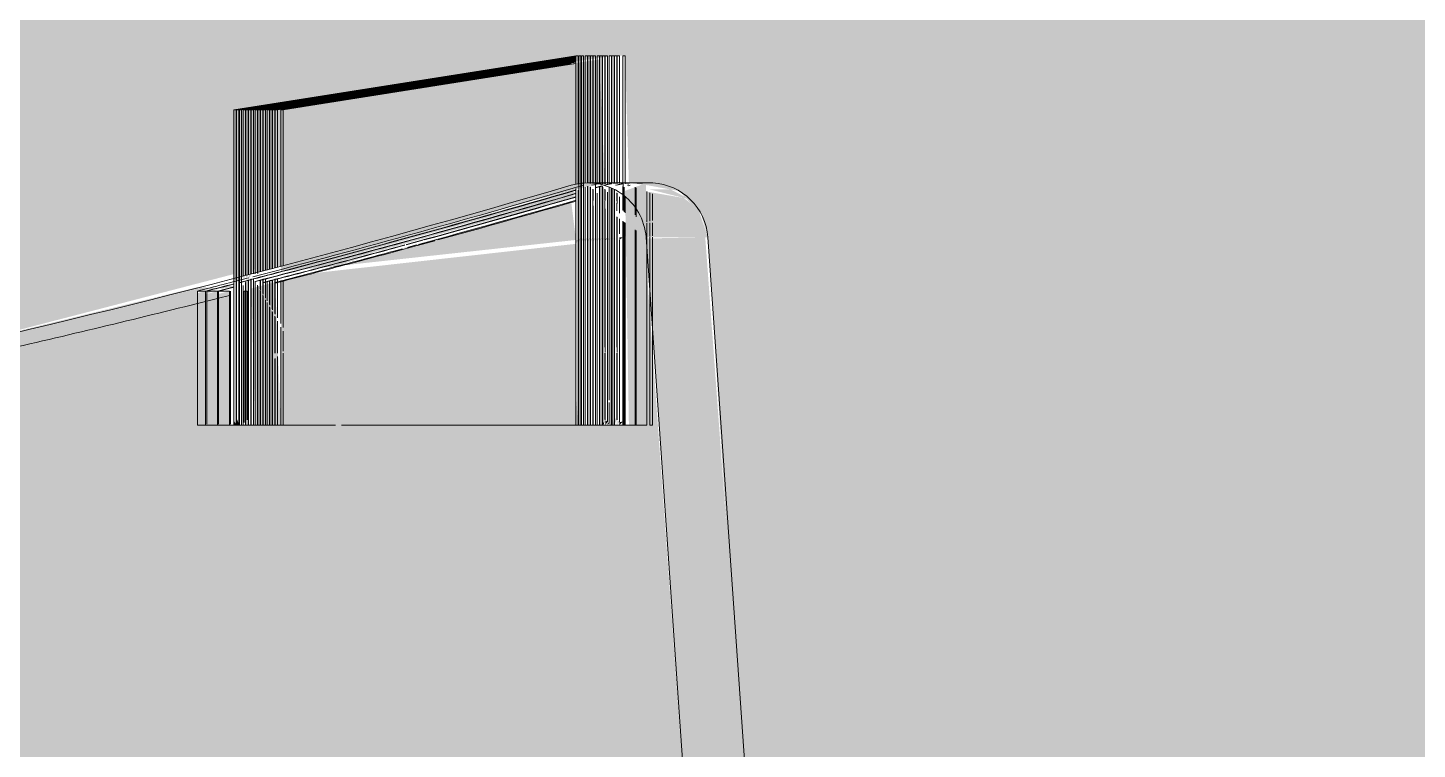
# Model space of a CAD drawing. Header units: millimetres. Extents: x 855 to 48623, y -2192 to 8255.
# Drawn here: x 21972.3 to 22037.4, y 4963.8 to 4997.5 of the extents above; entities that cross this region are included whole.
import ezdxf

# ---------------------------------------------------------------- set-up
doc = ezdxf.new("R2010")
doc.units = ezdxf.units.MM
doc.layers.add('A-WALL-PATT', color=7, linetype='Continuous', lineweight=9)
for name, color, linetype, lineweight, true_color in [('I-FURN-1', 7, 'Continuous', 9, 0xf0f0f0), ('I-FURN-101', 7, 'Continuous', 9, 0xe8e7e6), ('I-FURN-102', 7, 'Continuous', 9, 0xedece9), ('I-FURN-103', 7, 'Continuous', 9, 0xededec), ('I-FURN-17', 7, 'Continuous', 9, 0xe6e6e4), ('I-FURN-23', 7, 'Continuous', 9, 0xe4e3de), ('I-FURN-25', 7, 'Continuous', 9, 0xd0d0d0), ('I-FURN-26', 7, 'Continuous', 9, 0xdbdbdb), ('I-FURN-27', 7, 'Continuous', 9, 0xe3e3e3), ('I-FURN-29', 7, 'Continuous', 9, 0xe4e3e2), ('I-FURN-34', 7, 'Continuous', 9, 0xe9e9e9), ('I-FURN-38', 7, 'Continuous', 9, 0xdededc), ('I-FURN-39', 7, 'Continuous', 9, 0xe8e8e6), ('I-FURN-4', 7, 'Continuous', 9, 0xacacac), ('I-FURN-41', 7, 'Continuous', 9, 0xd6d6d5), ('I-FURN-42', 7, 'Continuous', 9, 0xdbdad8), ('I-FURN-43', 7, 'Continuous', 9, 0xdeddda), ('I-FURN-49', 7, 'Continuous', 9, 0xe2e1dc), ('I-FURN-52', 7, 'Continuous', 9, 0xcbcbc9), ('I-FURN-55', 7, 'Continuous', 9, 0xe0dfda), ('I-FURN-58', 7, 'Continuous', 9, 0xe2e1df), ('I-FURN-6', 7, 'Continuous', 9, 0xc0c0c0), ('I-FURN-61', 7, 'Continuous', 9, 0xd3d3d0), ('I-FURN-62', 7, 'Continuous', 9, 0xdddcd8), ('I-FURN-67', 7, 'Continuous', 9, 0xd9d8d5), ('I-FURN-70', 7, 'Continuous', 9, 0xe3e2dd), ('I-FURN-71', 7, 'Continuous', 9, 0xe9e8e5), ('I-FURN-74', 7, 'Continuous', 9, 0xe5e4e2), ('I-FURN-75', 7, 'Continuous', 9, 0xe9e9e5), ('I-FURN-84', 7, 'Continuous', 9, 0xededea), ('I-FURN-87', 7, 'Continuous', 9, 0xf2f2f0), ('I-FURN-88', 7, 'Continuous', 9, 0xf0f0ed), ('I-FURN-89', 7, 'Continuous', 9, 0xe8e7e4), ('I-FURN-94', 7, 'Continuous', 9, 0xf1f0f0), ('I-FURN-96', 7, 'Continuous', 9, 0xf0efed), ('I-FURN-97', 7, 'Continuous', 9, 0xf3f3f2)]:
    doc.layers.add(name, color=color, linetype=linetype, lineweight=lineweight, true_color=true_color)
doc.layers.add('I-FURN-11', color=7, linetype='Continuous', lineweight=9, true_color=0xe7e6e1, transparency=0.7)
doc.layers.add('I-FURN-12', color=7, linetype='Continuous', lineweight=9, true_color=0xf7f7f7, transparency=0.7)

# ---------------------------------------------------------------- blocks, each defined once
blk = doc.blocks.new('iMac_G5_Computer_17quot_Screen_Model_4681 - iMac_G5_Computer_17quot_Screen_Model_4681-V19-Развертка 2_03-2')
at = {"layer": 'I-FURN-11'}
for points in [[(1952.865, 4986.398), (1967.684, 4990.23), (1968.042, 4990.282), (1967.79, 4996.068), (1952.865, 4993.704), (1952.865, 4987.61)], [(1950.669, 4985.568), (1950.795, 4985.847), (1950.921, 4993.724), (1950.669, 4993.704), (1950.669, 4985.816)], [(1950.795, 4985.601), (1950.921, 4985.877), (1951.103, 4993.732), (1950.795, 4993.704), (1950.795, 4985.847)], [(1950.921, 4985.634), (1951.103, 4985.922), (1951.355, 4993.744), (1950.921, 4993.704), (1950.921, 4985.877)], [(1951.103, 4985.682), (1951.229, 4986.013), (1951.481, 4993.744), (1951.103, 4993.704), (1951.103, 4985.922)], [(1951.229, 4985.715), (1951.355, 4986.013), (1951.481, 4993.724), (1951.229, 4993.704), (1951.229, 4985.953)], [(1951.355, 4985.749), (1951.481, 4986.021), (1951.663, 4993.732), (1951.355, 4993.684), (1951.355, 4985.837)], [(1951.481, 4986.014), (1951.663, 4986.288), (1951.914, 4993.744), (1951.481, 4993.704), (1951.481, 4986.021)], [(1951.663, 4986.065), (1951.788, 4986.1), (1952.04, 4993.744), (1951.663, 4993.704), (1951.663, 4986.288)], [(1951.788, 4986.1), (1951.914, 4986.135), (1952.04, 4993.724), (1951.788, 4993.704), (1951.788, 4986.472)], [(1951.914, 4986.135), (1952.04, 4986.17), (1952.222, 4993.732), (1951.914, 4993.704), (1951.914, 4986.657)], [(1952.04, 4986.17), (1952.222, 4986.22), (1952.474, 4993.744), (1952.04, 4993.704), (1952.04, 4986.841)], [(1952.222, 4986.22), (1952.348, 4986.255), (1952.6, 4993.744), (1952.222, 4993.704), (1952.222, 4987.108)], [(1952.348, 4986.255), (1952.474, 4986.29), (1952.6, 4993.724), (1952.348, 4993.704), (1952.348, 4987.292)], [(1952.474, 4986.29), (1952.6, 4986.325), (1952.865, 4993.746), (1952.474, 4993.704), (1952.474, 4987.476)], [(1952.6, 4986.325), (1952.865, 4986.398), (1952.865, 4993.704), (1952.6, 4993.704), (1952.6, 4987.61)], [(1952.865, 4986.147), (1966.691, 4990.016), (1966.466, 4990.172), (1952.865, 4986.398)], [(1968.042, 4990.244), (1968.168, 4990.282), (1968.042, 4990.279)], [(1968.34, 4990.214), (1968.35, 4990.32), (1968.34, 4990.214)], [(1968.35, 4990.215), (1968.475, 4990.312), (1968.35, 4990.279)], [(1968.475, 4990.279), (1968.601, 4990.282), (1968.475, 4990.282)], [(1968.621, 4990.279), (1968.727, 4990.342), (1968.601, 4990.279)], [(1953.698, 4986.22), (1954.563, 4986.3), (1966.691, 4989.646), (1966.466, 4989.741), (1958.192, 4987.406)], [(1968.621, 4987.609), (1968.727, 4987.904), (1968.621, 4987.61)], [(1968.062, 4987.557), (1968.168, 4987.735), (1968.062, 4987.61)], [(1968.168, 4987.567), (1968.244, 4987.735), (1968.168, 4987.61)], [(1968.601, 4987.607), (1968.621, 4987.735), (1968.601, 4987.61)], [(1968.727, 4987.619), (1968.886, 4987.735), (1968.727, 4987.735)], [(1968.168, 4978.932), (1968.244, 4979.016), (1968.168, 4979.083)], [(1968.727, 4978.932), (1968.886, 4979.096), (1968.727, 4979.083)], [(1968.886, 4978.932), (1968.992, 4978.932), (1968.886, 4978.944)]]:
    blk.add_hatch(color=256, dxfattribs=at).paths.add_polyline_path(points)
h = blk.add_hatch(color=256, dxfattribs=at)
h.paths.add_polyline_path([(1966.691, 4978.932), (1966.797, 4978.932), (1966.691, 4980.373)])
h.paths.add_polyline_path([(1968.37, 4978.932), (1968.475, 4978.932), (1968.37, 4979.395)])
h.paths.add_polyline_path([(1952.865, 4986.142), (1953.698, 4986.22), (1966.691, 4989.805), (1966.466, 4989.9), (1952.865, 4986.147)])
h = blk.add_hatch(color=256, dxfattribs=at)
h.paths.add_polyline_path([(1955.427, 4986.381), (1966.691, 4987.61), (1966.466, 4989.423), (1957.765, 4986.998)])
h.paths.add_polyline_path([(1966.797, 4987.439), (1966.817, 4987.61), (1966.797, 4987.61)])
h.paths.add_polyline_path([(1966.923, 4987.451), (1966.943, 4987.735), (1966.923, 4987.61)])
h.paths.add_polyline_path([(1967.048, 4987.463), (1967.125, 4987.735), (1967.048, 4987.61)])
h.paths.add_polyline_path([(1967.231, 4987.48), (1967.25, 4987.735), (1967.231, 4987.61)])
h.paths.add_polyline_path([(1967.356, 4987.491), (1967.376, 4987.735), (1967.356, 4987.61)])
h.paths.add_polyline_path([(1967.482, 4987.503), (1967.502, 4987.735), (1967.482, 4987.61)])
h.paths.add_polyline_path([(1967.608, 4987.515), (1967.684, 4987.735), (1967.608, 4987.61)])
h.paths.add_polyline_path([(1967.79, 4987.532), (1967.81, 4987.735), (1967.79, 4987.61)])
h.paths.add_polyline_path([(1967.916, 4987.543), (1967.936, 4987.735), (1967.916, 4987.61)])
h.paths.add_polyline_path([(1968.042, 4987.555), (1968.062, 4987.735), (1968.042, 4987.61)])
h.paths.add_polyline_path([(1968.475, 4987.596), (1968.495, 4987.735), (1968.475, 4987.61)])
h = blk.add_hatch(color=256, dxfattribs=at)
h.paths.add_polyline_path([(1955.427, 4978.932), (1966.691, 4978.932), (1966.691, 4987.429), (1954.033, 4986.013), (1952.865, 4985.704), (1952.865, 4978.932)])
h.paths.add_polyline_path([(1967.356, 4978.932), (1967.376, 4978.932), (1967.356, 4979.791)])
h.paths.add_polyline_path([(1967.231, 4978.932), (1967.25, 4978.932), (1967.231, 4979.901)])
h.paths.add_polyline_path([(1968.475, 4978.932), (1968.495, 4978.932), (1968.475, 4979.303)])
h.paths.add_polyline_path([(1954.563, 4986.3), (1955.427, 4986.381), (1957.978, 4987.202)])
h = blk.add_hatch(color=256, dxfattribs=at)
h.paths.add_polyline_path([(1966.691, 4987.429), (1966.797, 4987.61), (1966.691, 4987.61)])
h.paths.add_polyline_path([(1966.817, 4987.441), (1966.923, 4987.735), (1966.817, 4987.61)])
h.paths.add_polyline_path([(1966.943, 4987.453), (1967.048, 4987.735), (1966.943, 4987.61)])
h.paths.add_polyline_path([(1967.125, 4987.47), (1967.231, 4987.735), (1967.125, 4987.61)])
h.paths.add_polyline_path([(1967.25, 4987.481), (1967.356, 4987.735), (1967.25, 4987.61)])
h.paths.add_polyline_path([(1967.376, 4987.493), (1967.482, 4987.735), (1967.376, 4987.61)])
h.paths.add_polyline_path([(1967.502, 4987.505), (1967.608, 4987.735), (1967.502, 4987.61)])
h.paths.add_polyline_path([(1967.684, 4987.522), (1967.79, 4987.735), (1967.684, 4987.61)])
h.paths.add_polyline_path([(1967.81, 4987.534), (1967.916, 4987.735), (1967.81, 4987.61)])
h.paths.add_polyline_path([(1967.936, 4987.545), (1968.042, 4987.735), (1967.936, 4987.61)])
h.paths.add_polyline_path([(1968.37, 4987.586), (1968.475, 4987.735), (1968.37, 4987.61)])
h = blk.add_hatch(color=256, dxfattribs=at)
h.paths.add_polyline_path([(1968.495, 4978.932), (1968.601, 4979.193), (1968.495, 4979.285)])
h.paths.add_polyline_path([(1968.244, 4978.932), (1968.34, 4978.932), (1968.244, 4979.016)])
h.paths.add_polyline_path([(1968.34, 4987.583), (1968.35, 4987.735), (1968.34, 4987.61)])
h = blk.add_hatch(color=256, dxfattribs=at)
h.paths.add_polyline_path([(1968.621, 4978.932), (1968.727, 4979.083), (1968.621, 4979.176)])
h.paths.add_polyline_path([(1968.244, 4987.574), (1968.34, 4987.735), (1968.244, 4987.61)])
h.paths.add_polyline_path([(1968.495, 4987.597), (1968.601, 4987.735), (1968.495, 4987.61)])
h = blk.add_hatch(color=256, dxfattribs=at)
h.paths.add_polyline_path([(1968.601, 4978.932), (1968.621, 4979.176), (1968.601, 4979.193)])
h.paths.add_polyline_path([(1968.35, 4987.584), (1968.37, 4987.735), (1968.35, 4987.61)])
h = blk.add_hatch(color=256, dxfattribs=at)
h.paths.add_polyline_path([(1968.062, 4978.932), (1968.168, 4979.083), (1968.062, 4979.176)])
h.paths.add_polyline_path([(1967.983, 4978.932), (1968.042, 4979.193), (1967.936, 4978.932)])
at = {"layer": 'I-FURN-12'}
for points in [[(1970.018, 4978.932), (1969.972, 4990.274), (1968.992, 4989.911), (1969.17, 4978.932), (1969.972, 4978.932)], [(1972.556, 4950.78), (1975.456, 4950.78), (1972.747, 4987.735), (1970.018, 4987.68), (1970.092, 4986.013), (1972.482, 4951.833)], [(1936.384, 4950), (1971.854, 4950.219), (1972.556, 4950.78), (1970.018, 4986.013), (1969.972, 4978.932), (1948.956, 4978.932), (1948.956, 4985.217), (1949.9, 4985.364), (1948.956, 4985.397), (1937.993, 4982.717), (1937.741, 4963.912), (1882.316, 4963.845), (1882.429, 4956.201), (1882.376, 4953.175), (1879.231, 4953.175), (1879.231, 4950), (1882.429, 4950)], [(1949.34, 4978.932), (1949.34, 4985.217), (1948.956, 4985.115), (1948.956, 4978.932)], [(1949.34, 4978.932), (1949.39, 4978.98), (1949.39, 4985.217), (1950.669, 4985.42), (1950.459, 4985.512), (1949.34, 4985.069), (1949.34, 4982.309)], [(1949.9, 4978.932), (1949.9, 4985.217), (1949.39, 4985.082), (1949.39, 4978.932)], [(1949.949, 4978.932), (1949.949, 4985.217), (1949.9, 4985.069), (1949.9, 4978.932)], [(1949.949, 4978.932), (1950.459, 4978.932), (1950.459, 4985.217), (1949.949, 4985.082), (1949.949, 4978.98)], [(1952.865, 4978.932), (1952.6, 4985.634), (1951.481, 4985.339), (1951.663, 4978.932), (1952.6, 4978.932)], [(1950.669, 4978.932), (1950.795, 4978.932), (1950.669, 4979.134)], [(1950.795, 4978.932), (1950.921, 4978.932), (1950.795, 4979.254)], [(1951.475, 4978.932), (1951.481, 4978.932), (1951.355, 4978.932)]]:
    blk.add_hatch(color=256, dxfattribs=at).paths.add_polyline_path(points)
h = blk.add_hatch(color=256, dxfattribs=at)
h.paths.add_polyline_path([(1972.747, 4987.735), (1972.872, 4987.735), (1972.42, 4989.046), (1971.744, 4989.576), (1970.018, 4989.873), (1970.018, 4987.735), (1972.556, 4987.735)])
h.paths.add_polyline_path([(1972.06, 4989.498), (1971.132, 4989.974), (1970.165, 4989.974)])
at = {"layer": 'I-FURN-1'}
for p, q in [((1951.151, 4985.217), (1951.284, 4985.217)), ((1951.151, 4985.217), (1951.151, 4979.059)), ((1951.284, 4978.932), (1951.151, 4978.932))]:
    blk.add_line(p, q, dxfattribs=at)
at = {"layer": 'I-FURN-101'}
for start_param, end_param in [(3.409049, 3.426036), (3.397675, 3.408947)]:
    blk.add_ellipse((1825.239, 5473.768), major_axis=(0, 504.08), ratio=0.999978, start_param=start_param, end_param=end_param, dxfattribs=at)
at = {"layer": 'I-FURN-102'}
blk.add_ellipse((1825.749, 5473.768), major_axis=(0, 504.08), ratio=0.999978, start_param=3.398244, end_param=3.424985, dxfattribs=at)
at = {"layer": 'I-FURN-103'}
blk.add_line((1951.019, 4985.217), (1951.019, 4978.932), dxfattribs=at)
at = {"layer": 'I-FURN-17'}
for p, q in [((1951.209, 4978.932), (1951.209, 4985.624)), ((1951.229, 4985.653), (1951.229, 4978.932)), ((1951.103, 4978.932), (1951.209, 4978.932)), ((1951.209, 4978.932), (1955.427, 4978.932)), ((1955.427, 4978.932), (1951.229, 4978.932)), ((1966.691, 4978.932), (1955.711, 4978.932)), ((1955.711, 4978.932), (1966.691, 4978.932))]:
    blk.add_line(p, q, dxfattribs=at)
at = {"layer": 'I-FURN-23'}
for p, q in [((1951.769, 4993.704), (1966.691, 4996.067)), ((1966.691, 4996.064), (1951.788, 4993.704)), ((1951.894, 4993.704), (1966.691, 4996.047)), ((1966.691, 4996.044), (1951.914, 4993.704)), ((1952.02, 4993.704), (1966.691, 4996.027)), ((1966.691, 4996.024), (1952.04, 4993.704)), ((1952.146, 4993.704), (1966.691, 4996.007)), ((1966.691, 4995.995), (1952.222, 4993.704)), ((1952.328, 4993.704), (1966.691, 4995.979)), ((1966.691, 4995.975), (1952.348, 4993.704)), ((1952.454, 4993.704), (1966.691, 4995.959)), ((1966.691, 4995.955), (1952.474, 4993.704)), ((1952.58, 4993.704), (1966.691, 4995.939)), ((1966.691, 4995.936), (1952.6, 4993.704)), ((1952.706, 4993.704), (1966.473, 4995.884)), ((1966.632, 4995.884), (1952.865, 4993.704)), ((1952.97, 4993.704), (1966.691, 4995.877)), ((1951.663, 4993.704), (1951.769, 4993.704)), ((1951.769, 4986.04), (1951.769, 4993.704)), ((1951.788, 4993.704), (1951.788, 4986.042)), ((1951.788, 4993.704), (1951.894, 4993.704)), ((1951.894, 4986.129), (1951.894, 4993.704)), ((1951.914, 4993.704), (1951.914, 4986.135)), ((1951.914, 4993.704), (1952.02, 4993.704)), ((1952.02, 4986.164), (1952.02, 4993.704)), ((1952.04, 4993.704), (1952.04, 4986.17)), ((1952.04, 4993.704), (1952.146, 4993.704)), ((1952.146, 4986.199), (1952.146, 4993.704)), ((1952.222, 4993.704), (1952.222, 4986.22)), ((1952.222, 4993.704), (1952.328, 4993.704)), ((1952.328, 4986.249), (1952.328, 4993.704)), ((1952.348, 4993.704), (1952.348, 4986.255)), ((1952.348, 4993.704), (1952.454, 4993.704)), ((1952.454, 4986.284), (1952.454, 4993.704)), ((1952.474, 4993.704), (1952.474, 4986.29)), ((1952.474, 4993.704), (1952.58, 4993.704)), ((1952.58, 4986.319), (1952.58, 4993.704)), ((1952.6, 4993.704), (1952.6, 4986.325)), ((1952.6, 4993.704), (1952.706, 4993.704)), ((1952.706, 4986.354), (1952.706, 4993.704)), ((1952.865, 4993.704), (1952.865, 4986.398)), ((1952.865, 4993.704), (1952.97, 4993.704)), ((1952.97, 4986.428), (1952.97, 4993.704))]:
    blk.add_line(p, q, dxfattribs=at)
at = {"layer": 'I-FURN-25'}
for p, q in [((1966.691, 4978.932), (1966.691, 4990.016)), ((1966.797, 4978.932), (1966.797, 4989.942)), ((1966.923, 4978.932), (1966.923, 4990.245)), ((1967.048, 4978.932), (1967.048, 4990.265)), ((1967.956, 4978.932), (1967.956, 4990.09)), ((1968.34, 4990.034), (1968.34, 4978.932)), ((1968.39, 4978.932), (1968.39, 4990.016)), ((1968.899, 4990.279), (1968.899, 4989.757)), ((1968.949, 4990.082), (1968.949, 4989.706)), ((1969.459, 4989.185), (1969.459, 4990.076)), ((1969.509, 4990.058), (1969.509, 4988.687)), ((1970.018, 4988.458), (1970.018, 4989.873)), ((1970.151, 4988.486), (1970.151, 4989.825)), ((1970.283, 4988.515), (1970.283, 4989.777)), ((1968.899, 4989.699), (1968.899, 4988.988)), ((1968.949, 4989.664), (1968.949, 4988.93)), ((1969.459, 4988.789), (1969.459, 4989.129)), ((1968.899, 4988.48), (1968.899, 4978.932)), ((1968.949, 4988.446), (1968.949, 4978.932)), ((1969.459, 4978.932), (1969.459, 4988.091)), ((1969.509, 4988.057), (1969.509, 4978.932)), ((1970.018, 4978.932), (1970.018, 4988.416)), ((1970.151, 4987.777), (1970.151, 4988.415)), ((1970.283, 4987.808), (1970.283, 4988.413)), ((1970.151, 4978.932), (1970.151, 4987.735)), ((1970.283, 4978.932), (1970.283, 4987.735)), ((1948.956, 4985.217), (1949.34, 4985.217)), ((1948.956, 4985.217), (1948.956, 4982.325)), ((1949.34, 4985.217), (1949.34, 4978.932)), ((1950.669, 4985.816), (1950.669, 4978.932)), ((1948.956, 4982.309), (1948.956, 4978.932)), ((1949.34, 4978.932), (1948.956, 4978.932)), ((1948.956, 4978.932), (1955.427, 4978.932)), ((1950.669, 4978.932), (1949.34, 4978.932)), ((1955.427, 4978.932), (1950.669, 4978.932)), ((1966.691, 4978.932), (1955.711, 4978.932)), ((1955.711, 4978.932), (1967.956, 4978.932)), ((1966.797, 4978.932), (1966.691, 4978.932)), ((1966.923, 4978.932), (1966.817, 4978.932)), ((1967.048, 4978.932), (1966.943, 4978.932)), ((1968.34, 4978.932), (1967.048, 4978.932)), ((1967.956, 4978.932), (1968.34, 4978.932)), ((1968.899, 4978.932), (1968.34, 4978.932)), ((1968.39, 4978.932), (1968.899, 4978.932)), ((1968.949, 4978.932), (1969.459, 4978.932)), ((1969.459, 4978.932), (1969.17, 4978.932)), ((1970.018, 4978.932), (1969.459, 4978.932)), ((1969.509, 4978.932), (1970.018, 4978.932)), ((1970.151, 4978.932), (1970.283, 4978.932))]:
    blk.add_line(p, q, dxfattribs=at)
for centre, major_axis, start_param, end_param in [((1824.806, 5473.768), (0, 504.08), 3.395757, 3.427649), ((1968.196, 4987.544), (0, 2.739), 0.127129, 0.286056), ((1968.246, 4987.544), (0, 2.739), 0.145654, 0.286056), ((1968.756, 4987.544), (0, 2.739), 0.152787, 0.286056), ((1968.805, 4987.544), (0, 2.739), 0.171312, 0.286056), ((1968.246, 4987.544), (0, 2.739), 6.230658, 6.283185), ((1968.756, 4987.544), (0, 2.739), 6.230658, 6.39995), ((1968.805, 4987.544), (0, 2.739), 0, 0.116764), ((1969.315, 4987.544), (0, 2.739), 6.230658, 6.39995), ((1824.806, 5473.768), (0, 504.08), 3.39045, 3.395394), ((1825.19, 5473.768), (0, 504.08), 3.39045, 3.393178), ((1827.133, 5473.768), (0, 504.08), 3.365962, 3.385694)]:
    blk.add_ellipse(centre, major_axis=major_axis, ratio=0.999978, start_param=start_param, end_param=end_param, dxfattribs=at)
at = {"layer": 'I-FURN-26'}
for p, q in [((1967.125, 4978.932), (1967.125, 4990.087)), ((1967.231, 4978.932), (1967.231, 4990.117)), ((1967.356, 4978.932), (1967.356, 4990.1)), ((1967.482, 4989.466), (1967.482, 4989.986)), ((1967.608, 4978.932), (1967.608, 4990.194)), ((1967.609, 4990.062), (1967.905, 4990.149)), ((1967.482, 4978.932), (1967.482, 4989.447)), ((1949.39, 4985.217), (1949.9, 4985.217)), ((1949.39, 4985.217), (1949.39, 4978.98)), ((1949.9, 4985.217), (1950.671, 4985.413)), ((1949.9, 4985.217), (1949.9, 4978.932)), ((1948.959, 4984.632), (1949.343, 4984.728)), ((1949.9, 4978.932), (1949.39, 4978.932)), ((1949.39, 4978.932), (1950.669, 4978.932)), ((1950.669, 4978.932), (1949.9, 4978.932)), ((1967.048, 4978.932), (1968.34, 4978.932)), ((1967.231, 4978.932), (1967.125, 4978.932)), ((1967.356, 4978.932), (1967.25, 4978.932)), ((1967.482, 4978.932), (1967.376, 4978.932)), ((1967.608, 4978.932), (1967.502, 4978.932)), ((1968.34, 4978.932), (1967.608, 4978.932)), ((1968.899, 4978.932), (1968.34, 4978.932)), ((1968.34, 4978.932), (1968.899, 4978.932)), ((1969.459, 4978.932), (1970.018, 4978.932)), ((1969.459, 4978.932), (1970.018, 4978.932))]:
    blk.add_line(p, q, dxfattribs=at)
for centre, major_axis, start_param, end_param in [((1969.315, 4987.544), (0, 2.739), 0.152787, 0.286056), ((1969.365, 4987.544), (0, 2.739), 0.171312, 0.286056), ((1969.365, 4987.544), (0, 2.739), 0, 0.116764), ((1825.239, 5473.768), (0, 504.08), 3.39045, 3.393076)]:
    blk.add_ellipse(centre, major_axis=major_axis, ratio=0.999978, start_param=start_param, end_param=end_param, dxfattribs=at)
at = {"layer": 'I-FURN-27'}
for p, q in [((1967.915, 4990.137), (1967.609, 4990.048)), ((1967.684, 4978.932), (1967.684, 4989.803)), ((1967.79, 4978.932), (1967.79, 4990.117)), ((1967.916, 4978.932), (1967.916, 4990.136)), ((1968.042, 4989.48), (1968.042, 4989.989)), ((1968.168, 4979.083), (1968.168, 4989.842)), ((1968.475, 4978.932), (1968.475, 4989.974)), ((1968.601, 4989.447), (1968.601, 4989.825)), ((1968.042, 4982.587), (1968.042, 4989.447)), ((1968.601, 4988.974), (1968.601, 4989.336)), ((1968.727, 4988.86), (1968.727, 4989.633)), ((1968.992, 4988.879), (1968.992, 4989.634)), ((1968.601, 4982.587), (1968.601, 4988.688)), ((1968.727, 4987.904), (1968.727, 4988.6)), ((1968.992, 4978.932), (1968.992, 4988.416)), ((1968.727, 4979.083), (1968.727, 4987.619)), ((1950.671, 4985.401), (1949.949, 4985.217)), ((1949.949, 4985.217), (1950.459, 4985.217)), ((1949.949, 4985.217), (1949.949, 4978.98)), ((1950.459, 4985.217), (1950.459, 4978.932)), ((1949.392, 4984.74), (1949.902, 4984.868)), ((1968.042, 4979.193), (1968.042, 4982.309)), ((1968.601, 4979.193), (1968.601, 4982.309)), ((1950.459, 4978.932), (1949.949, 4978.932)), ((1949.949, 4978.932), (1950.669, 4978.932)), ((1967.608, 4978.932), (1968.34, 4978.932)), ((1967.79, 4978.932), (1967.684, 4978.932)), ((1967.916, 4978.932), (1967.81, 4978.932)), ((1968.042, 4978.932), (1967.936, 4978.932)), ((1968.168, 4978.932), (1968.062, 4978.932)), ((1968.34, 4978.932), (1968.899, 4978.932)), ((1968.475, 4978.932), (1968.37, 4978.932)), ((1968.601, 4978.932), (1968.495, 4978.932)), ((1968.727, 4978.932), (1968.621, 4978.932)), ((1968.992, 4978.932), (1968.886, 4978.932))]:
    blk.add_line(p, q, dxfattribs=at)
for centre, start_param, end_param in [((1969.875, 4987.544), 0.260632, 0.286056), ((1969.365, 4987.544), 6.230658, 6.283185)]:
    blk.add_ellipse(centre, major_axis=(0, 2.739), ratio=0.999978, start_param=start_param, end_param=end_param, dxfattribs=at)
at = {"layer": 'I-FURN-29'}
for p, q in [((1967.81, 4978.932), (1967.81, 4990.123)), ((1967.936, 4978.932), (1967.936, 4990.113)), ((1968.062, 4989.462), (1968.062, 4989.966)), ((1968.495, 4978.932), (1968.495, 4989.974)), ((1968.621, 4989.313), (1968.621, 4989.795)), ((1968.062, 4982.344), (1968.062, 4989.063)), ((1968.621, 4982.344), (1968.621, 4988.674)), ((1968.062, 4979.176), (1968.062, 4982.309)), ((1968.621, 4979.176), (1968.621, 4982.309))]:
    blk.add_line(p, q, dxfattribs=at)
at = {"layer": 'I-FURN-34'}
for p, q in [((1968.244, 4980.111), (1968.244, 4990.069)), ((1968.35, 4978.932), (1968.35, 4990.03)), ((1968.886, 4989.771), (1968.886, 4990.111)), ((1969.234, 4990.172), (1969.17, 4990.153)), ((1968.886, 4989.003), (1968.886, 4989.708)), ((1968.886, 4978.932), (1968.886, 4988.49)), ((1950.509, 4985.217), (1950.509, 4978.98)), ((1949.951, 4984.88), (1950.461, 4985.008)), ((1968.244, 4979.016), (1968.244, 4979.994)), ((1968.35, 4978.932), (1968.244, 4978.932))]:
    blk.add_line(p, q, dxfattribs=at)
blk.add_ellipse((1968.805, 4987.544), major_axis=(0, 2.739), ratio=0.999978, start_param=6.230658, end_param=6.283185, dxfattribs=at)
at = {"layer": 'I-FURN-38'}
for p, q in [((1967.25, 4978.932), (1967.25, 4990.123)), ((1967.376, 4978.932), (1967.376, 4990.082)), ((1967.502, 4989.452), (1967.502, 4989.968)), ((1967.502, 4978.932), (1967.502, 4989.203))]:
    blk.add_line(p, q, dxfattribs=at)
at = {"layer": 'I-FURN-39'}
blk.add_line((1968.37, 4978.932), (1968.37, 4990.023), dxfattribs=at)
at = {"layer": 'I-FURN-41'}
for p, q in [((1966.817, 4978.932), (1966.817, 4990.228)), ((1966.943, 4978.932), (1966.943, 4990.248)), ((1950.775, 4978.932), (1950.775, 4985.842)), ((1950.795, 4985.847), (1950.795, 4978.932)), ((1950.669, 4978.932), (1950.775, 4978.932)), ((1950.775, 4978.932), (1955.427, 4978.932)), ((1955.427, 4978.932), (1950.795, 4978.932)), ((1966.691, 4978.932), (1955.711, 4978.932)), ((1955.711, 4978.932), (1966.691, 4978.932))]:
    blk.add_line(p, q, dxfattribs=at)
at = {"layer": 'I-FURN-42'}
for p, q in [((1950.901, 4978.932), (1950.901, 4985.872)), ((1950.921, 4985.877), (1950.921, 4978.932)), ((1950.795, 4978.932), (1950.901, 4978.932)), ((1950.901, 4978.932), (1955.427, 4978.932)), ((1955.427, 4978.932), (1950.921, 4978.932)), ((1966.691, 4978.932), (1955.711, 4978.932)), ((1955.711, 4978.932), (1966.691, 4978.932))]:
    blk.add_line(p, q, dxfattribs=at)
at = {"layer": 'I-FURN-43'}
for p, q in [((1951.027, 4978.932), (1951.027, 4985.903)), ((1950.924, 4985.622), (1951.592, 4985.794)), ((1950.921, 4978.932), (1951.027, 4978.932)), ((1955.427, 4978.932), (1950.921, 4978.932)), ((1951.027, 4978.932), (1955.427, 4978.932)), ((1955.711, 4978.932), (1966.691, 4978.932)), ((1966.691, 4978.932), (1955.711, 4978.932))]:
    blk.add_line(p, q, dxfattribs=at)
blk.add_ellipse((1825.19, 5473.768), major_axis=(0, 504.08), ratio=0.999978, start_param=3.395076, end_param=3.397619, dxfattribs=at)
at = {"layer": 'I-FURN-49'}
for p, q in [((1951.461, 4993.704), (1966.691, 4996.116)), ((1966.691, 4996.113), (1951.481, 4993.704)), ((1951.355, 4993.704), (1951.461, 4993.704)), ((1951.461, 4986.013), (1951.461, 4993.704)), ((1951.481, 4993.704), (1951.481, 4986.013))]:
    blk.add_line(p, q, dxfattribs=at)
at = {"layer": 'I-FURN-52'}
for p, q in [((1950.775, 4993.704), (1966.691, 4996.224)), ((1966.691, 4996.221), (1950.795, 4993.704)), ((1966.817, 4990.228), (1966.817, 4996.241)), ((1966.943, 4990.248), (1966.943, 4996.241)), ((1967.25, 4990.273), (1967.25, 4996.241)), ((1967.376, 4990.26), (1967.376, 4996.241)), ((1967.502, 4990.248), (1967.502, 4996.241)), ((1967.81, 4990.217), (1967.81, 4996.241)), ((1967.936, 4990.232), (1967.936, 4996.241)), ((1968.062, 4990.247), (1968.062, 4996.241)), ((1968.37, 4990.279), (1968.37, 4996.241)), ((1968.495, 4990.279), (1968.495, 4996.241)), ((1968.621, 4990.279), (1968.621, 4996.241)), ((1950.669, 4993.704), (1950.775, 4993.704)), ((1950.775, 4985.842), (1950.775, 4993.704)), ((1950.795, 4993.704), (1950.795, 4985.847))]:
    blk.add_line(p, q, dxfattribs=at)
at = {"layer": 'I-FURN-55'}
for p, q in [((1951.335, 4993.704), (1966.691, 4996.136)), ((1966.691, 4996.133), (1951.355, 4993.704)), ((1951.229, 4993.704), (1951.335, 4993.704)), ((1951.335, 4985.979), (1951.335, 4993.704)), ((1951.355, 4993.704), (1951.355, 4985.983))]:
    blk.add_line(p, q, dxfattribs=at)
at = {"layer": 'I-FURN-58'}
for start_param, end_param in [(3.409049, 3.426139), (3.397619, 3.409049)]:
    blk.add_ellipse((1825.19, 5473.768), major_axis=(0, 504.08), ratio=0.999978, start_param=start_param, end_param=end_param, dxfattribs=at)
at = {"layer": 'I-FURN-6'}
for p, q in [((1966.691, 4996.241), (1950.669, 4993.704)), ((1966.797, 4996.241), (1966.691, 4996.241)), ((1966.691, 4990.208), (1966.691, 4996.241)), ((1966.797, 4990.225), (1966.797, 4996.241)), ((1966.923, 4996.241), (1966.817, 4996.241)), ((1966.923, 4990.245), (1966.923, 4996.241)), ((1967.048, 4996.241), (1966.943, 4996.241)), ((1967.048, 4990.265), (1967.048, 4996.241)), ((1967.231, 4996.241), (1967.125, 4996.241)), ((1967.125, 4990.282), (1967.125, 4996.241)), ((1967.231, 4990.275), (1967.231, 4996.241)), ((1967.356, 4996.241), (1967.25, 4996.241)), ((1967.356, 4990.262), (1967.356, 4996.241)), ((1967.482, 4996.241), (1967.376, 4996.241)), ((1967.482, 4990.25), (1967.482, 4996.241)), ((1967.608, 4996.241), (1967.502, 4996.241)), ((1967.608, 4990.238), (1967.608, 4996.241)), ((1967.79, 4996.241), (1967.684, 4996.241)), ((1967.684, 4990.23), (1967.684, 4996.241)), ((1967.79, 4990.22), (1967.79, 4996.241)), ((1967.916, 4996.241), (1967.81, 4996.241)), ((1967.916, 4990.23), (1967.916, 4996.241)), ((1968.042, 4996.241), (1967.936, 4996.241)), ((1968.042, 4990.244), (1968.042, 4996.241)), ((1968.168, 4996.241), (1968.062, 4996.241)), ((1968.168, 4990.259), (1968.168, 4996.241)), ((1968.35, 4996.241), (1968.244, 4996.241)), ((1968.244, 4990.268), (1968.244, 4996.241)), ((1968.35, 4990.279), (1968.35, 4996.241)), ((1968.475, 4996.241), (1968.37, 4996.241)), ((1968.475, 4990.279), (1968.475, 4996.241)), ((1968.601, 4996.241), (1968.495, 4996.241)), ((1968.601, 4990.279), (1968.601, 4996.241)), ((1968.727, 4996.241), (1968.621, 4996.241)), ((1968.727, 4990.279), (1968.727, 4996.241)), ((1968.992, 4996.241), (1968.886, 4996.241)), ((1968.886, 4990.279), (1968.886, 4996.241)), ((1968.992, 4990.246), (1968.992, 4996.241)), ((1950.669, 4993.704), (1950.669, 4985.816)), ((1967.812, 4990.283), (1967.239, 4990.283)), ((1968.34, 4990.279), (1967.956, 4990.279)), ((1968.246, 4990.283), (1968.196, 4990.283)), ((1968.899, 4990.279), (1968.39, 4990.279)), ((1968.805, 4990.283), (1968.756, 4990.283)), ((1969.459, 4990.279), (1968.949, 4990.279)), ((1969.365, 4990.283), (1969.315, 4990.283)), ((1970.018, 4990.279), (1969.509, 4990.279)), ((1970.007, 4990.283), (1969.875, 4990.283)), ((1970.283, 4990.279), (1970.151, 4990.279)), ((1972.556, 4950.78), (1969.972, 4987.735)), ((1972.872, 4987.735), (1975.456, 4950.78))]:
    blk.add_line(p, q, dxfattribs=at)
for centre, major_axis, start_param, end_param in [((1824.233, 5473.768), (0, 504.08), 3.365962, 3.427649), ((1967.239, 4987.544), (0, 2.739), 4.782202, 6.569241), ((1967.812, 4987.544), (0, 2.739), 6.230658, 6.39995), ((1968.196, 4987.544), (0, 2.739), 6.230658, 6.39995), ((1968.246, 4987.544), (0, 2.739), 0, 0.116764), ((1969.875, 4987.544), (0, 2.739), 6.230658, 6.39995), ((1970.007, 4987.544), (0, 2.739), 6.230658, 6.39995), ((1970.14, 4987.544), (0, 2.739), 4.782202, 6.230658)]:
    blk.add_ellipse(centre, major_axis=major_axis, ratio=0.999978, start_param=start_param, end_param=end_param, dxfattribs=at)
at = {"layer": 'I-FURN-61'}
for p, q in [((1950.901, 4993.704), (1966.691, 4996.205)), ((1966.691, 4996.201), (1950.921, 4993.704)), ((1950.795, 4993.704), (1950.901, 4993.704)), ((1950.901, 4985.872), (1950.901, 4993.704)), ((1950.921, 4993.704), (1950.921, 4985.877))]:
    blk.add_line(p, q, dxfattribs=at)
at = {"layer": 'I-FURN-62'}
for p, q in [((1951.209, 4993.704), (1966.691, 4996.156)), ((1966.691, 4996.153), (1951.229, 4993.704)), ((1951.103, 4993.704), (1951.209, 4993.704)), ((1951.209, 4985.948), (1951.209, 4993.704)), ((1951.229, 4993.704), (1951.229, 4985.953))]:
    blk.add_line(p, q, dxfattribs=at)
at = {"layer": 'I-FURN-67'}
for p, q in [((1951.027, 4993.704), (1966.691, 4996.185)), ((1966.691, 4996.173), (1951.103, 4993.704)), ((1950.921, 4993.704), (1951.027, 4993.704)), ((1951.027, 4985.903), (1951.027, 4993.704)), ((1951.103, 4993.704), (1951.103, 4985.922))]:
    blk.add_line(p, q, dxfattribs=at)
at = {"layer": 'I-FURN-70'}
for p, q in [((1951.587, 4993.704), (1966.691, 4996.096)), ((1966.691, 4996.084), (1951.663, 4993.704)), ((1951.481, 4993.704), (1951.587, 4993.704)), ((1951.587, 4986.023), (1951.587, 4993.704)), ((1951.663, 4993.704), (1951.663, 4986.03))]:
    blk.add_line(p, q, dxfattribs=at)
at = {"layer": 'I-FURN-71'}
for p, q in [((1951.461, 4978.932), (1951.461, 4985.777)), ((1951.481, 4985.782), (1951.481, 4978.932)), ((1951.355, 4978.932), (1951.461, 4978.932)), ((1951.461, 4978.932), (1955.427, 4978.932)), ((1955.427, 4978.932), (1951.481, 4978.932)), ((1966.691, 4978.932), (1955.711, 4978.932)), ((1955.711, 4978.932), (1966.691, 4978.932))]:
    blk.add_line(p, q, dxfattribs=at)
at = {"layer": 'I-FURN-74'}
for p, q in [((1951.598, 4985.783), (1950.924, 4985.609)), ((1951.103, 4985.469), (1951.103, 4978.932)), ((1950.921, 4978.932), (1955.427, 4978.932)), ((1955.427, 4978.932), (1951.103, 4978.932)), ((1966.691, 4978.932), (1955.711, 4978.932)), ((1955.711, 4978.932), (1966.691, 4978.932))]:
    blk.add_line(p, q, dxfattribs=at)
blk.add_ellipse((1825.239, 5473.768), major_axis=(0, 504.08), ratio=0.999978, start_param=3.394988, end_param=3.397675, dxfattribs=at)
at = {"layer": 'I-FURN-75'}
for p, q in [((1951.587, 4978.932), (1951.587, 4985.81)), ((1951.481, 4978.932), (1951.587, 4978.932)), ((1955.427, 4978.932), (1951.481, 4978.932)), ((1951.587, 4978.932), (1955.427, 4978.932)), ((1955.711, 4978.932), (1966.691, 4978.932)), ((1966.691, 4978.932), (1955.711, 4978.932))]:
    blk.add_line(p, q, dxfattribs=at)
blk.add_ellipse((1825.749, 5473.768), major_axis=(0, 504.08), ratio=0.999978, start_param=3.394085, end_param=3.398244, dxfattribs=at)
at = {"layer": 'I-FURN-84'}
for p, q in [((1951.663, 4985.676), (1951.663, 4978.932)), ((1951.769, 4978.932), (1951.769, 4985.486)), ((1951.788, 4985.45), (1951.788, 4978.932)), ((1951.894, 4985.311), (1951.894, 4985.743)), ((1951.894, 4978.932), (1951.894, 4985.261)), ((1951.914, 4985.749), (1951.914, 4985.278)), ((1951.914, 4985.225), (1951.914, 4978.932)), ((1952.02, 4985.101), (1952.02, 4985.777)), ((1952.04, 4985.782), (1952.04, 4985.067)), ((1952.146, 4984.89), (1952.146, 4985.81)), ((1952.02, 4978.932), (1952.02, 4985.035)), ((1952.04, 4985), (1952.04, 4978.932)), ((1952.146, 4978.932), (1952.146, 4984.81)), ((1951.481, 4978.932), (1955.427, 4978.932)), ((1951.663, 4978.932), (1951.769, 4978.932)), ((1955.427, 4978.932), (1951.663, 4978.932)), ((1951.769, 4978.932), (1955.427, 4978.932)), ((1951.788, 4978.932), (1951.894, 4978.932)), ((1955.427, 4978.932), (1951.788, 4978.932)), ((1951.894, 4978.932), (1955.427, 4978.932)), ((1951.914, 4978.932), (1952.02, 4978.932)), ((1955.427, 4978.932), (1951.914, 4978.932)), ((1952.02, 4978.932), (1955.427, 4978.932)), ((1952.04, 4978.932), (1952.146, 4978.932)), ((1955.427, 4978.932), (1952.04, 4978.932)), ((1955.427, 4978.932), (1952.04, 4978.932)), ((1952.146, 4978.932), (1955.427, 4978.932)), ((1955.711, 4978.932), (1966.691, 4978.932)), ((1966.691, 4978.932), (1955.711, 4978.932)), ((1955.711, 4978.932), (1966.691, 4978.932)), ((1966.691, 4978.932), (1955.711, 4978.932)), ((1955.711, 4978.932), (1966.691, 4978.932)), ((1966.691, 4978.932), (1955.711, 4978.932)), ((1955.711, 4978.932), (1966.691, 4978.932)), ((1966.691, 4978.932), (1955.711, 4978.932)), ((1966.691, 4978.932), (1955.711, 4978.932)), ((1955.711, 4978.932), (1966.691, 4978.932))]:
    blk.add_line(p, q, dxfattribs=at)
for centre, start_param, end_param in [((1825.799, 5473.768), 3.393997, 3.3983), ((1826.309, 5473.768), 3.393694, 3.39887)]:
    blk.add_ellipse(centre, major_axis=(0, 504.08), ratio=0.999978, start_param=start_param, end_param=end_param, dxfattribs=at)
at = {"layer": 'I-FURN-87'}
for p, q in [((1959.524, 4987.597), (1958.734, 4987.381)), ((1958.797, 4987.26), (1959.226, 4987.376)), ((1952.865, 4985.704), (1952.865, 4983.69)), ((1952.97, 4983.513), (1952.97, 4985.732)), ((1952.865, 4983.523), (1952.865, 4982.309)), ((1952.97, 4982.408), (1952.97, 4983.333)), ((1952.865, 4982.306), (1952.865, 4978.932)), ((1952.97, 4978.932), (1952.97, 4982.309)), ((1952.6, 4978.932), (1955.427, 4978.932)), ((1952.865, 4978.932), (1952.97, 4978.932)), ((1955.427, 4978.932), (1952.865, 4978.932)), ((1952.865, 4978.932), (1955.427, 4978.932)), ((1952.97, 4978.932), (1955.427, 4978.932)), ((1955.711, 4978.932), (1966.691, 4978.932)), ((1966.691, 4978.932), (1955.711, 4978.932)), ((1955.711, 4978.932), (1966.691, 4978.932)), ((1955.711, 4978.932), (1966.691, 4978.932))]:
    blk.add_line(p, q, dxfattribs=at)
for centre, start_param, end_param in [((1826.868, 5473.768), 3.407464, 3.422677), ((1826.358, 5473.768), 3.409049, 3.423728), ((1826.358, 5473.768), 3.398925, 3.407208), ((1826.868, 5473.768), 3.399495, 3.405879), ((1827.001, 5473.768), 3.393422, 3.399643)]:
    blk.add_ellipse(centre, major_axis=(0, 504.08), ratio=0.999978, start_param=start_param, end_param=end_param, dxfattribs=at)
at = {"layer": 'I-FURN-88'}
for p, q in [((1952.222, 4985.682), (1952.222, 4984.763)), ((1952.328, 4984.586), (1952.328, 4985.71)), ((1952.348, 4985.715), (1952.348, 4984.553)), ((1952.454, 4984.376), (1952.454, 4985.743)), ((1952.474, 4985.749), (1952.474, 4984.343)), ((1952.58, 4984.166), (1952.58, 4985.777)), ((1952.6, 4985.782), (1952.6, 4984.132)), ((1952.706, 4983.955), (1952.706, 4985.81)), ((1952.222, 4984.674), (1952.222, 4978.932)), ((1952.328, 4978.932), (1952.328, 4984.484)), ((1952.348, 4984.448), (1952.348, 4978.932)), ((1952.454, 4978.932), (1952.454, 4984.258)), ((1952.474, 4984.223), (1952.474, 4978.932)), ((1952.58, 4982.309), (1952.58, 4984.033)), ((1952.6, 4983.998), (1952.6, 4982.309)), ((1952.706, 4982.309), (1952.706, 4983.808)), ((1952.58, 4978.932), (1952.58, 4982.034)), ((1952.6, 4982.053), (1952.6, 4978.932)), ((1952.706, 4978.932), (1952.706, 4982.154)), ((1952.04, 4978.932), (1955.427, 4978.932)), ((1952.222, 4978.932), (1952.328, 4978.932)), ((1955.427, 4978.932), (1952.222, 4978.932)), ((1952.328, 4978.932), (1955.427, 4978.932)), ((1952.348, 4978.932), (1952.454, 4978.932)), ((1955.427, 4978.932), (1952.348, 4978.932)), ((1952.454, 4978.932), (1955.427, 4978.932)), ((1952.474, 4978.932), (1952.58, 4978.932)), ((1955.427, 4978.932), (1952.474, 4978.932)), ((1952.58, 4978.932), (1955.427, 4978.932)), ((1952.6, 4978.932), (1952.706, 4978.932)), ((1955.427, 4978.932), (1952.6, 4978.932)), ((1955.427, 4978.932), (1952.6, 4978.932)), ((1952.706, 4978.932), (1955.427, 4978.932)), ((1955.711, 4978.932), (1966.691, 4978.932)), ((1966.691, 4978.932), (1955.711, 4978.932)), ((1955.711, 4978.932), (1966.691, 4978.932)), ((1966.691, 4978.932), (1955.711, 4978.932)), ((1955.711, 4978.932), (1966.691, 4978.932)), ((1966.691, 4978.932), (1955.711, 4978.932)), ((1955.711, 4978.932), (1966.691, 4978.932)), ((1966.691, 4978.932), (1955.711, 4978.932)), ((1966.691, 4978.932), (1955.711, 4978.932)), ((1955.711, 4978.932), (1966.691, 4978.932))]:
    blk.add_line(p, q, dxfattribs=at)
for centre, start_param, end_param in [((1826.309, 5473.768), 3.407464, 3.423831), ((1826.309, 5473.768), 3.39887, 3.407286), ((1826.358, 5473.768), 3.393592, 3.398925), ((1826.868, 5473.768), 3.393694, 3.399495)]:
    blk.add_ellipse(centre, major_axis=(0, 504.08), ratio=0.999978, start_param=start_param, end_param=end_param, dxfattribs=at)
at = {"layer": 'I-FURN-89'}
for p, q in [((1951.335, 4978.932), (1951.335, 4985.743)), ((1951.355, 4985.749), (1951.355, 4978.932)), ((1951.229, 4978.932), (1951.335, 4978.932)), ((1951.335, 4978.932), (1955.427, 4978.932)), ((1955.427, 4978.932), (1951.355, 4978.932)), ((1966.691, 4978.932), (1955.711, 4978.932)), ((1955.711, 4978.932), (1966.691, 4978.932))]:
    blk.add_line(p, q, dxfattribs=at)
at = {"layer": 'I-FURN-94'}
blk.add_line((1951.284, 4985.217), (1951.284, 4979.186), dxfattribs=at)
at = {"layer": 'I-FURN-96'}
for start_param, end_param in [(3.409049, 3.424882), (3.3983, 3.408947)]:
    blk.add_ellipse((1825.799, 5473.768), major_axis=(0, 504.08), ratio=0.999978, start_param=start_param, end_param=end_param, dxfattribs=at)
at = {"layer": 'I-FURN-97'}
blk.add_line((1960.084, 4987.574), (1959.262, 4987.35), dxfattribs=at)
for start_param, end_param in [(3.409049, 3.422404), (3.399643, 3.407078)]:
    blk.add_ellipse((1827.001, 5473.768), major_axis=(0, 504.08), ratio=0.999978, start_param=start_param, end_param=end_param, dxfattribs=at)

msp = doc.modelspace()

# ---------------------------------------------------------------- hatches: boundary and pattern name
at = {"layer": 'A-WALL-PATT'}
h = msp.add_hatch(color=256, dxfattribs=at)
h.paths.add_polyline_path([(25764.767, 5379.26), (25764.766, 5379.307), (25763.979, 5498.169)])
h.paths.add_polyline_path([(26211.259, 4250), (26211.259, 6000), (27110.259, 6000), (27110.259, 7600), (20552.259, 7600), (20552.259, 4250), (21731.259, 4250), (21731.259, 4950), (21802.976, 4950), (21802.976, 4953.175), (21799.826, 4953.175), (21800.053, 4966.032), (21802.169, 4970.241), (21803.144, 4971.492), (21808.056, 4974.519), (21810.41, 4975.226), (21817.144, 4975.4), (21874.358, 4975.4), (21874.61, 4975.967), (21915.365, 4979.868), (21934.365, 4982.69), (21949.232, 4985.075), (21950.078, 4985.075), (21950.33, 4985.619), (21967.616, 4989.15), (21967.888, 4989.152), (21969.126, 4989.15), (21969.252, 4982.717), (21981.928, 4986.013), (21982.18, 4993.744), (21999.754, 4996.241), (22000.251, 4996.241), (22000.429, 4990.279), (22001.307, 4990.172), (22002.796, 4989.9), (22003.815, 4988.798), (22004.131, 4987.735), (22006.523, 4950.378), (22006.174, 4950.099), (22003.622, 4950.378), (22003.274, 4950.347), (22003.274, 4950), (22063.733, 4950), (22063.733, 4956.35), (22214.341, 4956.628), (22216.869, 4957.449), (22219.614, 4959.175), (22221.145, 4960.553), (22222.724, 4962.7), (22223.952, 4965.829), (22224.354, 4969.05), (22224.354, 4970.378), (22223.165, 4974.937), (22138.35, 5236.198), (22137.296, 5238.5), (22135.743, 5240.5), (22133.773, 5242.089), (22130.345, 5243.437), (22128.208, 5243.689), (22128.082, 5019.85), (22089.95, 5019.85), (22089.86, 5025.43), (22089.823, 5063.76), (22089.95, 5379.26), (22128.082, 5379.26), (22128.208, 5360.21), (22128.208, 5250.024), (22131.492, 5249.826), (22135.743, 5248.464), (22138.35, 5247.054), (22141.095, 5244.751), (22143.662, 5241.164), (22145.025, 5238.161), (22231.321, 4972.03), (22231.442, 4967.722), (22231.281, 4965.829), (22230.465, 4962.7), (22228.005, 4958.124), (22225.414, 4955.158), (22222.709, 4953.042), (22219.306, 4951.323), (22215.583, 4950.4), (22214.341, 4950), (22429.549, 4950.272), (22427.027, 4950.808), (22424.596, 4951.582), (22421.201, 4953.497), (22418.051, 4956.35), (22415.917, 4959.175), (22414.249, 4962.708), (22413.435, 4965.829), (22413.265, 4970.378), (22413.622, 4972.975), (22414.094, 4974.937), (22499.691, 5238.161), (22501.286, 5241.676), (22503.621, 5244.751), (22506.791, 5247.342), (22510.621, 5249.156), (22513.754, 5249.962), (22516.508, 5250.074), (22516.634, 5379.26), (22554.767, 5379.26), (22554.893, 5353.86), (22554.767, 5019.85), (22516.634, 5019.85), (22516.545, 5025.43), (22516.508, 5063.76), (22516.508, 5243.706), (22514.907, 5243.689), (22512.606, 5242.887), (22510.014, 5241.339), (22508.347, 5239.693), (22507.42, 5238.5), (22505.735, 5234.255), (22420.362, 4970.378), (22420.362, 4967.722), (22421.219, 4964.44), (22422.761, 4961.655), (22423.571, 4960.553), (22425.546, 4958.776), (22428.31, 4957.298), (22430.375, 4956.541), (22432.188, 4956.35), (22580.983, 4956.35), (22580.983, 4950), (22638.976, 4950), (22638.001, 4950.78), (22640.585, 4987.735), (22641.398, 4989.498), (22642.524, 4990.166), (22644.465, 4990.284), (22644.73, 4996.241), (22646.66, 4996.221), (22646.66, 4996.241), (22662.788, 4993.704), (22662.948, 4985.777), (22675.465, 4982.717), (22675.744, 4989.152), (22677.022, 4989.152), (22678.28, 4989.148), (22694.638, 4985.563), (22694.875, 4985.075), (22696.577, 4985.04), (22696.828, 4985.075), (22715.954, 4981.736), (22735.059, 4979.196), (22770.358, 4975.947), (22770.359, 4975.4), (22834.907, 4975.118), (22837.975, 4973.966), (22840.702, 4972.209), (22842.199, 4970.687), (22843.439, 4968.734), (22844.663, 4966.032), (22844.89, 4962.584), (22844.837, 4953.175), (22841.693, 4953.175), (22841.693, 4950), (22931.259, 4950), (22931.259, 4250), (24891.259, 4250), (24891.259, 4950), (24987.976, 4950), (24987.976, 4953.175), (24984.826, 4953.175), (24985.053, 4966.032), (24987.169, 4970.241), (24988.816, 4971.948), (24993.056, 4974.519), (24995.41, 4975.226), (25002.144, 4975.4), (25059.358, 4975.4), (25059.61, 4975.967), (25100.365, 4979.868), (25120.279, 4982.854), (25134.232, 4985.075), (25135.078, 4985.075), (25135.33, 4985.619), (25152.616, 4989.15), (25152.888, 4989.152), (25154.126, 4989.15), (25154.252, 4982.717), (25166.928, 4986.013), (25167.18, 4993.744), (25184.754, 4996.241), (25185.251, 4996.241), (25185.361, 4990.279), (25186.307, 4990.172), (25187.796, 4989.9), (25188.815, 4988.798), (25189.131, 4987.735), (25191.523, 4950.378), (25191.174, 4950.099), (25188.622, 4950.378), (25188.274, 4950.347), (25188.274, 4950), (25248.733, 4950), (25248.733, 4956.35), (25399.341, 4956.628), (25401.869, 4957.449), (25404.614, 4959.175), (25406.145, 4960.553), (25407.724, 4962.7), (25408.952, 4965.829), (25409.354, 4969.05), (25409.354, 4970.378), (25408.165, 4974.937), (25323.35, 5236.198), (25322.296, 5238.5), (25320.743, 5240.5), (25318.773, 5242.089), (25315.345, 5243.437), (25313.208, 5243.689), (25313.082, 5019.85), (25274.95, 5019.85), (25274.86, 5025.43), (25274.823, 5063.76), (25274.95, 5379.26), (25313.082, 5379.26), (25313.208, 5360.21), (25313.208, 5250.024), (25316.492, 5249.826), (25320.743, 5248.464), (25323.35, 5247.054), (25326.55, 5244.152), (25328.662, 5241.164), (25330.025, 5238.161), (25416.321, 4972.03), (25416.442, 4967.722), (25416.281, 4965.829), (25415.465, 4962.7), (25412.996, 4958.112), (25410.414, 4955.158), (25407.709, 4953.042), (25404.306, 4951.323), (25400.583, 4950.4), (25399.341, 4950), (25639.549, 4950.272), (25637.027, 4950.808), (25634.596, 4951.582), (25631.201, 4953.497), (25628.267, 4956.064), (25625.917, 4959.175), (25624.249, 4962.708), (25623.435, 4965.829), (25623.265, 4970.378), (25623.622, 4972.975), (25624.094, 4974.937), (25709.691, 5238.161), (25711.286, 5241.676), (25713.621, 5244.751), (25716.791, 5247.342), (25720.621, 5249.156), (25723.754, 5249.962), (25726.508, 5250.074), (25726.634, 5379.26), (25764.767, 5379.26), (25764.893, 5353.86), (25764.767, 5019.85), (25726.634, 5019.85), (25726.545, 5025.43), (25726.508, 5072.781), (25726.508, 5243.706), (25724.907, 5243.689), (25722.606, 5242.887), (25720.014, 5241.339), (25718.347, 5239.693), (25717.42, 5238.5), (25715.735, 5234.255), (25630.362, 4970.378), (25630.362, 4967.722), (25631.219, 4964.44), (25632.761, 4961.655), (25633.571, 4960.553), (25635.957, 4958.539), (25638.31, 4957.298), (25640.375, 4956.541), (25642.188, 4956.35), (25790.983, 4956.35), (25790.983, 4950), (25848.976, 4950), (25848.001, 4950.78), (25850.585, 4987.735), (25851.398, 4989.498), (25852.524, 4990.166), (25854.465, 4990.284), (25854.73, 4996.241), (25856.66, 4996.221), (25856.66, 4996.241), (25872.788, 4993.704), (25872.948, 4985.777), (25885.465, 4982.717), (25885.744, 4989.152), (25887.022, 4989.152), (25888.28, 4989.148), (25904.638, 4985.563), (25904.875, 4985.075), (25906.577, 4985.04), (25906.828, 4985.075), (25925.954, 4981.736), (25945.363, 4979.168), (25980.358, 4975.947), (25980.359, 4975.4), (26044.907, 4975.118), (26047.975, 4973.966), (26050.702, 4972.209), (26052.199, 4970.687), (26053.136, 4969.403), (26054.663, 4966.032), (26054.89, 4962.584), (26054.837, 4953.175), (26051.693, 4953.175), (26051.693, 4950), (26091.259, 4950), (26091.259, 4250), (26196.259, 4250)])
h.paths.add_polyline_path([(22180.916, 4250), (22291.259, 4250), (22291.259, 4910), (21771.259, 4910), (21771.259, 4250)])
h.paths.add_polyline_path([(22371.259, 4250), (22891.259, 4250), (22891.259, 4910), (22371.259, 4910), (22371.259, 4303.546)])
h.paths.add_polyline_path([(24931.259, 4250), (25451.259, 4250), (25451.259, 4910), (24931.259, 4910), (24931.259, 4369.536)])
h.paths.add_polyline_path([(25531.259, 4250), (26051.259, 4250), (26051.259, 4910), (25531.259, 4910), (25531.259, 4290.066)])
h.paths.add_polyline_path([(22593.458, 4459), (22505.699, 4459), (22505.699, 4541), (22658.699, 4541), (22658.699, 4459), (22642.199, 4459)])
h.paths.add_polyline_path([(25171.847, 4459), (25123.082, 4459), (25123.082, 4541), (25276.082, 4541), (25276.082, 4459), (25188.582, 4459)])
h.paths.add_polyline_path([(21962.199, 4459), (21945.699, 4459), (21945.699, 4541), (22098.699, 4541), (22098.699, 4459), (21974.645, 4459)])
h.paths.add_polyline_path([(25819.957, 4459), (25683.457, 4459), (25683.457, 4541), (25836.457, 4541), (25836.457, 4459)])
h.paths.add_polyline_path([(25225.582, 4497.5), (25226.832, 4497.835), (25227.747, 4498.75), (25228.082, 4500), (25227.747, 4501.25), (25226.832, 4502.165), (25225.582, 4502.5), (25224.332, 4502.165), (25223.414, 4501.245), (25223.082, 4500), (25223.417, 4498.75), (25224.332, 4497.835), (25224.935, 4497.585)])
h.paths.add_polyline_path([(25714.957, 4497.5), (25716.207, 4497.835), (25717.122, 4498.75), (25717.457, 4500), (25717.122, 4501.25), (25716.207, 4502.165), (25714.957, 4502.5), (25713.707, 4502.165), (25712.792, 4501.25), (25712.457, 4500), (25712.792, 4498.75), (25713.707, 4497.835), (25714.31, 4497.585)])
h.paths.add_polyline_path([(25244.582, 4497.5), (25245.832, 4497.835), (25246.747, 4498.75), (25247.082, 4500), (25246.747, 4501.25), (25245.832, 4502.165), (25244.582, 4502.5), (25243.332, 4502.165), (25242.417, 4501.25), (25242.082, 4500), (25242.417, 4498.75), (25243.332, 4497.835), (25243.935, 4497.585)])
h.paths.add_polyline_path([(22608.199, 4497.5), (22609.449, 4497.835), (22610.364, 4498.75), (22610.699, 4500), (22610.364, 4501.25), (22609.449, 4502.165), (22608.199, 4502.5), (22606.949, 4502.165), (22606.034, 4501.25), (22605.699, 4500), (22606.034, 4498.75), (22606.949, 4497.835), (22607.552, 4497.585)])
h.paths.add_polyline_path([(25154.582, 4497.5), (25155.832, 4497.835), (25156.747, 4498.75), (25157.082, 4500), (25156.747, 4501.25), (25155.832, 4502.165), (25154.582, 4502.5), (25153.332, 4502.165), (25152.417, 4501.25), (25152.082, 4500), (25152.417, 4498.75), (25153.332, 4497.835), (25153.935, 4497.585)])
h.paths.add_polyline_path([(22067.199, 4497.5), (22068.449, 4497.835), (22069.364, 4498.75), (22069.699, 4500), (22069.364, 4501.25), (22068.449, 4502.165), (22067.199, 4502.5), (22065.949, 4502.165), (22065.034, 4501.25), (22064.699, 4500), (22065.034, 4498.75), (22065.949, 4497.835), (22066.552, 4497.585)])
h.paths.add_polyline_path([(22556.199, 4497.5), (22557.449, 4497.835), (22558.364, 4498.75), (22558.699, 4500), (22558.364, 4501.25), (22557.449, 4502.165), (22556.199, 4502.5), (22554.949, 4502.165), (22554.034, 4501.25), (22553.699, 4500), (22554.034, 4498.75), (22554.949, 4497.835), (22555.552, 4497.585)])
h.paths.add_polyline_path([(21996.199, 4497.5), (21997.449, 4497.835), (21998.364, 4498.75), (21998.699, 4500), (21998.364, 4501.25), (21997.449, 4502.165), (21996.199, 4502.5), (21994.949, 4502.165), (21994.034, 4501.25), (21993.699, 4500), (21994.034, 4498.75), (21994.949, 4497.835), (21995.552, 4497.585)])
h.paths.add_polyline_path([(22537.199, 4497.5), (22538.449, 4497.835), (22539.364, 4498.75), (22539.699, 4500), (22539.364, 4501.25), (22538.449, 4502.165), (22537.199, 4502.5), (22535.949, 4502.165), (22535.034, 4501.25), (22534.699, 4500), (22535.034, 4498.75), (22535.949, 4497.835), (22536.552, 4497.585)])
h.paths.add_polyline_path([(21977.199, 4497.5), (21978.449, 4497.835), (21979.364, 4498.75), (21979.699, 4500), (21979.364, 4501.25), (21978.449, 4502.165), (21977.199, 4502.5), (21975.949, 4502.165), (21975.034, 4501.25), (21974.699, 4500), (21975.034, 4498.75), (21975.949, 4497.835), (21976.552, 4497.585)])
h.paths.add_polyline_path([(25733.957, 4497.5), (25735.207, 4497.835), (25736.122, 4498.75), (25736.457, 4500), (25736.122, 4501.25), (25735.207, 4502.165), (25733.957, 4502.5), (25732.707, 4502.165), (25731.792, 4501.25), (25731.457, 4500), (25731.792, 4498.75), (25732.707, 4497.835), (25733.31, 4497.585)])
h.paths.add_polyline_path([(22627.199, 4497.5), (22628.449, 4497.835), (22629.364, 4498.75), (22629.699, 4500), (22629.364, 4501.25), (22628.449, 4502.165), (22627.199, 4502.5), (22625.949, 4502.165), (22625.034, 4501.25), (22624.699, 4500), (22625.034, 4498.75), (22625.949, 4497.835), (22626.552, 4497.585)])
h.paths.add_polyline_path([(22048.199, 4497.5), (22049.449, 4497.835), (22050.364, 4498.75), (22050.699, 4500), (22050.364, 4501.25), (22049.449, 4502.165), (22048.199, 4502.5), (22046.949, 4502.165), (22046.034, 4501.25), (22045.699, 4500), (22046.034, 4498.75), (22046.949, 4497.835), (22047.552, 4497.585)])
h.paths.add_polyline_path([(25173.582, 4497.5), (25174.832, 4497.835), (25175.747, 4498.75), (25176.082, 4500), (25175.747, 4501.25), (25174.832, 4502.165), (25173.582, 4502.5), (25172.332, 4502.165), (25171.417, 4501.25), (25171.082, 4500), (25171.417, 4498.75), (25172.332, 4497.835), (25172.935, 4497.585)])
h.paths.add_polyline_path([(25804.957, 4497.5), (25806.207, 4497.835), (25807.122, 4498.75), (25807.457, 4500), (25807.122, 4501.25), (25806.207, 4502.165), (25804.957, 4502.5), (25803.707, 4502.165), (25802.792, 4501.25), (25802.457, 4500), (25802.792, 4498.75), (25803.707, 4497.835), (25804.31, 4497.585)])
h.paths.add_polyline_path([(25785.957, 4497.5), (25787.207, 4497.835), (25788.122, 4498.75), (25788.457, 4500), (25788.122, 4501.25), (25787.207, 4502.165), (25785.957, 4502.5), (25784.707, 4502.165), (25783.792, 4501.25), (25783.457, 4500), (25783.792, 4498.75), (25784.707, 4497.835), (25785.31, 4497.585)])
h.paths.add_polyline_path([(25885.465, 4982.468), (25885.465, 4982.48), (25885.12, 4982.551)])
h.paths.add_polyline_path([(22675.465, 4982.468), (22675.465, 4982.48), (22675.12, 4982.551)])
h.paths.add_polyline_path([(25885.465, 4982.573), (25885.271, 4982.633), (25885.245, 4982.626)])
h.paths.add_polyline_path([(22675.465, 4982.573), (22675.271, 4982.633), (22675.245, 4982.626)])

# ---------------------------------------------------------------- block references
at = {"layer": 'I-FURN-4'}
msp.add_blockref('iMac_G5_Computer_17quot_Screen_Model_4681 - iMac_G5_Computer_17quot_Screen_Model_4681-V19-Развертка 2_03-2', (20031.259, 0), dxfattribs=at)

doc.saveas('drawing.dxf')
